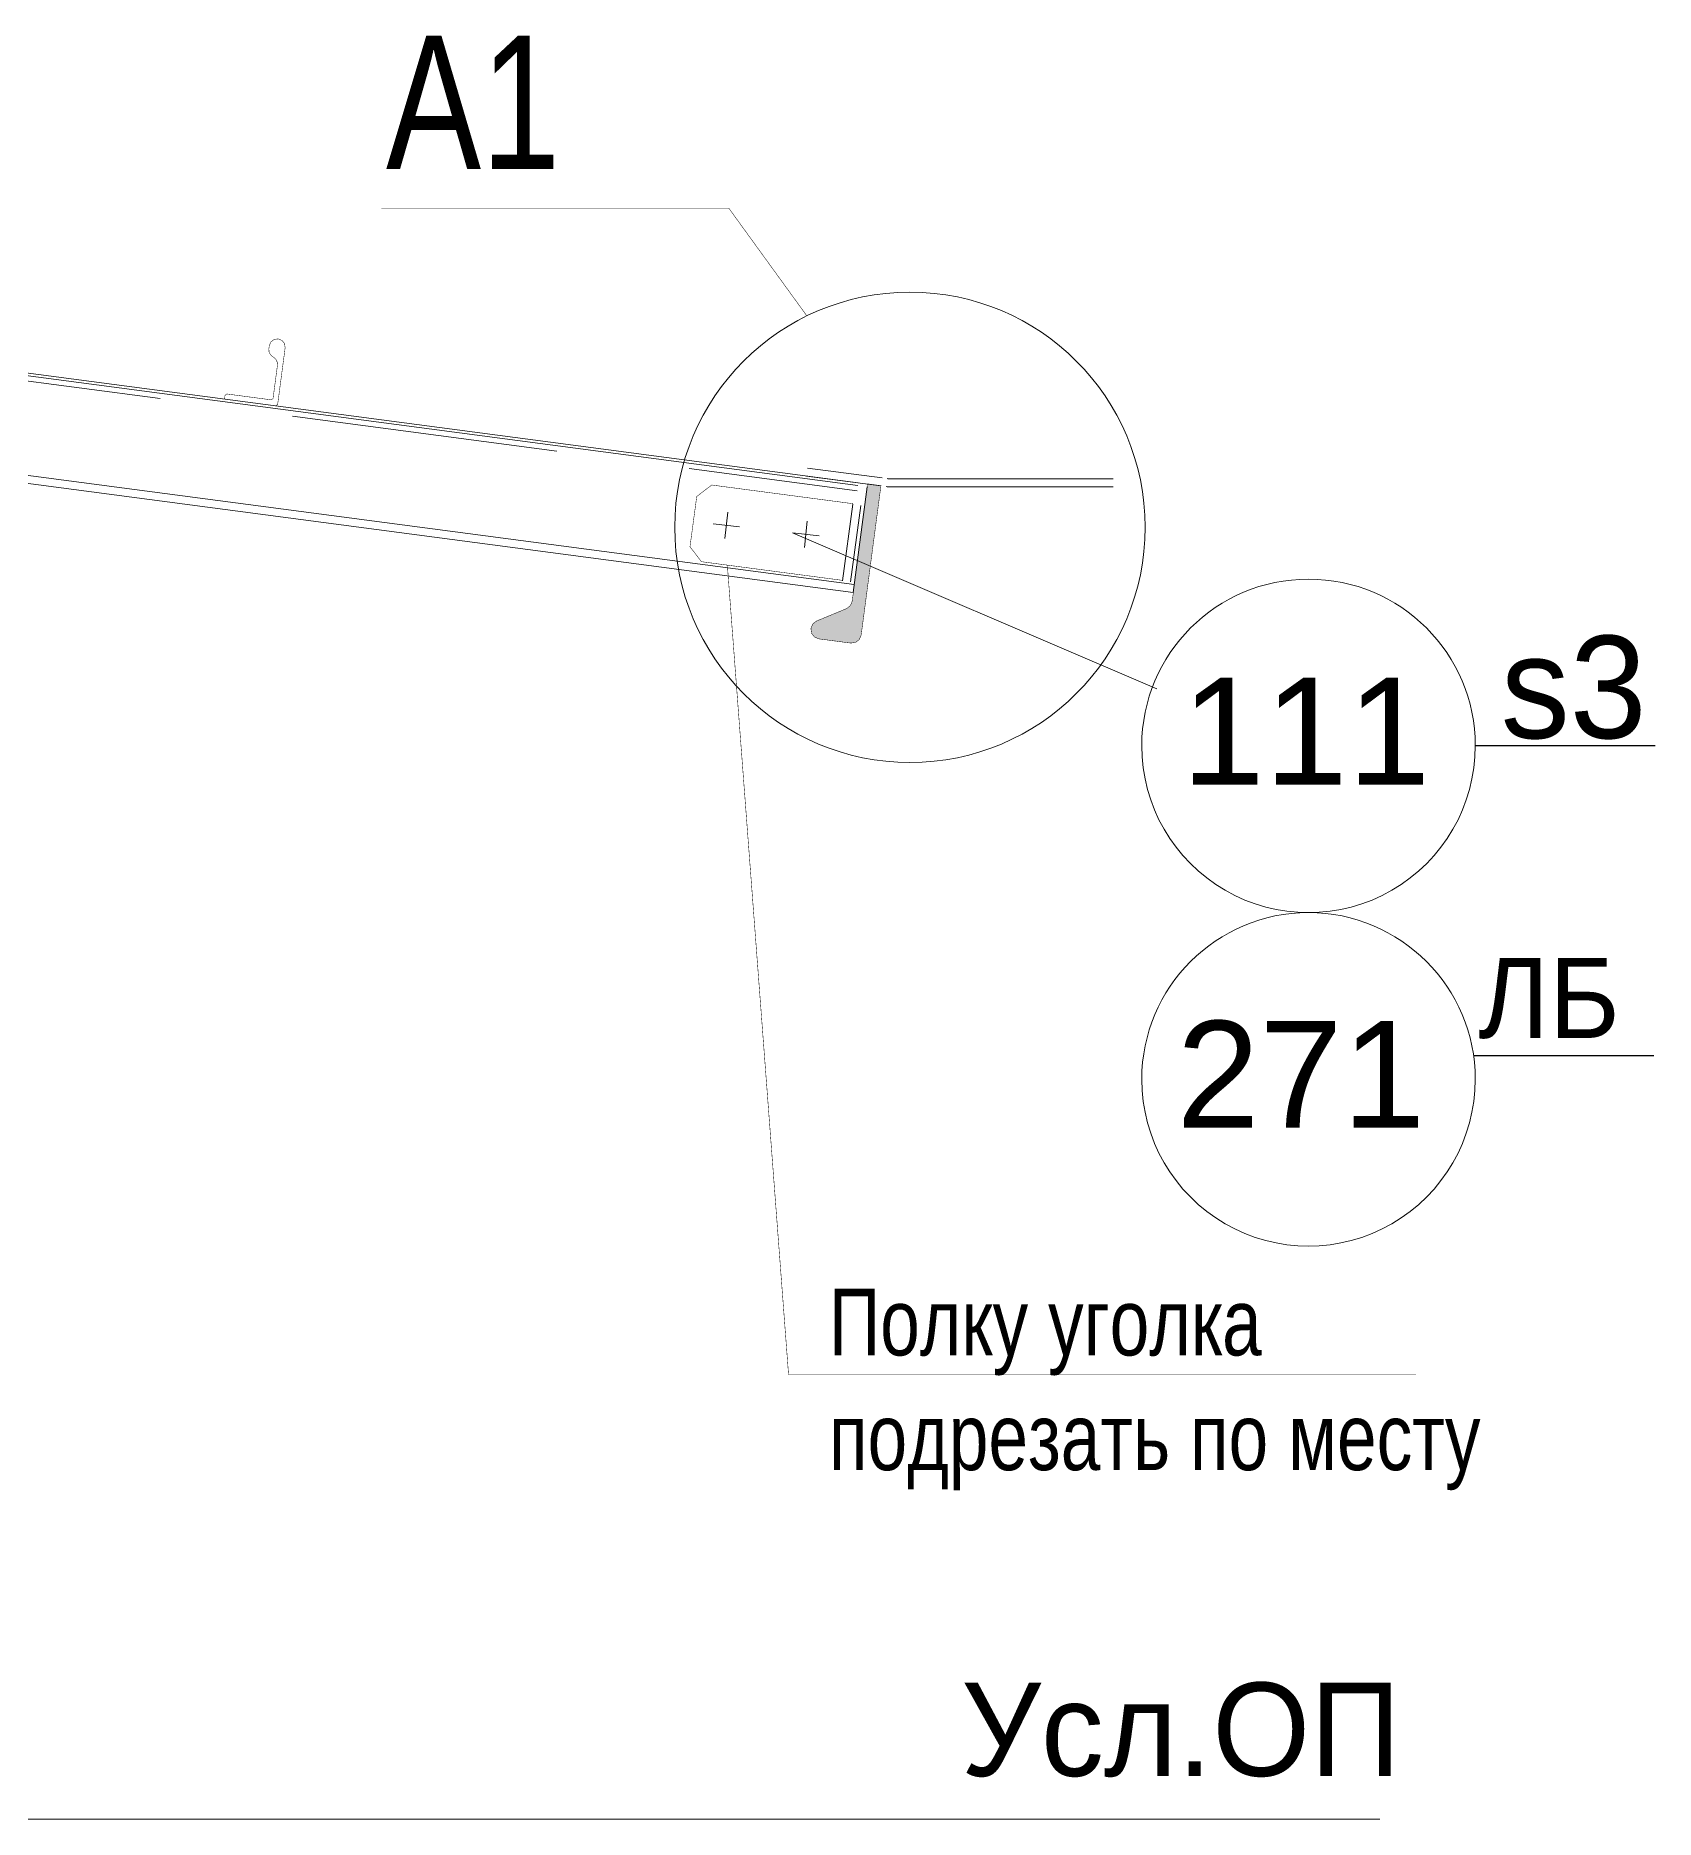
# Model space of a CAD drawing. Header units: millimetres. Extents: x 42007 to 66124, y -556 to 6894.
# Drawn here: x 59593 to 60200, y 3502 to 4171 of the extents above; entities that cross this region are included whole.
import ezdxf
from ezdxf.enums import TextEntityAlignment as Align

# ---------------------------------------------------------------- set-up
doc = ezdxf.new("R2010")
doc.units = ezdxf.units.MM
for name, pattern in [('K5LT32769', [0]), ('K5LT32770', [0]), ('K5LT32782', [150, 100, -50]), ('K5LT32788', [1040, 900, -60, 20, -60])]:
    doc.linetypes.add(name, pattern=pattern)
doc.layers.add('pen_7', color=1, linetype='Continuous')
doc.styles.add('style5', font='arial.ttf', dxfattribs={"height": 3})

msp = doc.modelspace()

# ---------------------------------------------------------------- hatches: boundary and pattern name
msp.add_hatch(color=7).paths.add_polyline_path([(59910.149, 4001.864), (59905.192, 4002.519), (59899.373, 3958.527), (59898.678, 3956.853), (59897.24, 3955.751), (59886.036, 3951.118), (59884.598, 3950.016), (59883.904, 3948.343), (59884.139, 3946.547), (59885.241, 3945.109), (59886.914, 3944.414), (59898.811, 3942.841), (59900.607, 3943.076), (59902.045, 3944.178), (59902.74, 3945.851)])

# ---------------------------------------------------------------- linework, layer by layer
at = {"color": 7, "linetype": 'K5LT32782', "lineweight": 18}
for p, q in [((59094.756, 4106.607), (59901.256, 3999.921)), ((59895.716, 3966.174), (59899.577, 3994.866)), ((59898.689, 3965.773), (59902.55, 3994.466))]:
    msp.add_line(p, q, dxfattribs=at)
at = {"color": 7, "linetype": 'K5LT32769', "lineweight": 18}
for p, q in [((59095.018, 4108.59), (59901.518, 4001.904)), ((59095.149, 4109.582), (59901.649, 4002.895)), ((59899.708, 3961.795), (59113.003, 4065.863)), ((59882.269, 4005.46), (59910.149, 4001.772)), ((59882.662, 4008.434), (59910.542, 4004.746)), ((59904.953, 4001.449), (59899.708, 3961.795)), ((59913.653, 4004.412), (59997.149, 4004.412)), ((59913.653, 4001.412), (59997.149, 4001.412)), ((59852.736, 3991.924), (59851.625, 3981.986)), ((59847.211, 3987.51), (59857.149, 3986.399)), ((59882.549, 3988.585), (59881.438, 3978.647)), ((59877.025, 3984.172), (59886.963, 3983.061)), ((60013.525, 3925.652), (59877.025, 3984.172)), ((58550.595, 3501.912), (59824.547, 3501.912))]:
    msp.add_line(p, q, dxfattribs=at)
at = {"color": 7, "linetype": 'K5LT32770', "lineweight": 18}
msp.add_line((59900.101, 3964.769), (59113.396, 4068.837), dxfattribs=at)
at = {"color": 0}
for p, q in [((60200.387, 3904.306), (60132.898, 3904.306)), ((60199.77, 3788.069), (60132.28, 3788.069))]:
    msp.add_line(p, q, dxfattribs=at)
at = {"color": 7, "linetype": 'K5LT32788', "lineweight": 18}
msp.add_line((58675.149, 3501.912), (60097.149, 3501.912), dxfattribs=at)
at = {"color": 7, "linetype": 'K5LT32769', "const_width": 0.18}
for points in [[(59882.384, 4065.48), (59853.112, 4105.876), (59722.838, 4105.876)], [(59684.028, 4032.288), (59686.834, 4053.504), (59686.632, 4055.043), (59685.688, 4056.276), (59684.254, 4056.871), (59682.714, 4056.669), (59681.481, 4055.725), (59680.886, 4054.29), (59680.736, 4053.155), (59680.794, 4052.055), (59681.245, 4051.051), (59682.028, 4050.277), (59682.66, 4049.848), (59683.443, 4049.074), (59683.894, 4048.07), (59683.953, 4046.971), (59682.307, 4034.533), (59681.634, 4034.017), (59664.979, 4036.22), (59664.306, 4035.704), (59664.122, 4034.316), (59683.354, 4031.772), (59684.028, 4032.288)], [(59841.109, 3997.791), (59838.571, 3978.961), (59842.86, 3973.35), (59895.719, 3966.358), (59899.585, 3995.099), (59846.733, 4002.091), (59841.109, 3997.791)], [(59910.149, 4001.864), (59905.192, 4002.519), (59899.373, 3958.527), (59898.678, 3956.853), (59897.24, 3955.751), (59886.036, 3951.118), (59884.598, 3950.016), (59883.904, 3948.343), (59884.139, 3946.547), (59885.241, 3945.109), (59886.914, 3944.414), (59898.811, 3942.841), (59900.607, 3943.076), (59902.045, 3944.178), (59902.74, 3945.851), (59910.149, 4001.864)], [(59852.581, 3972.064), (59875.523, 3668.57), (60110.643, 3668.57)]]:
    msp.add_lwpolyline(points, dxfattribs=at)
at = {"color": 7, "linetype": 'K5LT32769', "lineweight": 18}
msp.add_circle((59921.027, 3986.236), 88.164, dxfattribs=at)
for centre, radius, start, end in [((59913.653, 4013.412), 12, 262.465211, 266.233034), ((59913.653, 4013.412), 9, 262.464724, 266.232547), ((59913.653, 4013.412), 12, 266.233149, 269.999842), ((59913.653, 4013.412), 9, 266.232863, 269.999953), ((60070.398, 3904.306), 62.5, 0, 179.999977), ((60070.398, 3904.306), 62.5, 179.999977, 0), ((60070.398, 3779.305), 62.5, 0, 179.999977), ((60070.398, 3779.305), 62.5, 179.999977, 0)]:
    msp.add_arc(centre, radius, start, end, dxfattribs=at)

# ---------------------------------------------------------------- texts
at = {"color": 7, "attachment_point": 1, "style": 'style5'}
for s, insert, char_height in [('\\H3.5;\\W0.965;\\Q15;\\Q0;\\W0.765;\\H50.00;А1', (59724.639, 4170.533), 2.4), ('{\\H12.8x;\\W0.965;s3}', (60142.452, 3945.591), 3), ('\\H3.5;\\W0.965;\\Q15;\\Q0;\\H30.00;ЛБ', (60134.011, 3824.817), 3), ('\\H3.5;\\W0.965;\\Q15;\\Q0;\\W0.765;\\H25.00;Полку уголка ', (59890.658, 3700.815), 3), ('\\H3.5;\\W0.965;\\Q15;\\Q0;\\W0.765;\\H25.00;подрезать по месту', (59890.658, 3657.817), 3), ('\\H3.5;\\W0.965;\\Q15;\\Q0;\\H35.00;Усл.ОП', (59940.147, 3553.157), 2.4)]:
    msp.add_mtext(s, dxfattribs=dict(at, insert=insert, char_height=char_height))
at = {"layer": 'pen_7', "color": 2, "linetype": 'Continuous', "style": 'style5'}
for s, p in [('111', (60069.471, 3909.819)), ('271', (60067.558, 3781.213))]:
    msp.add_text(s, height=40, dxfattribs=at).set_placement(p, align=Align.MIDDLE_CENTER)

doc.saveas('drawing.dxf')
